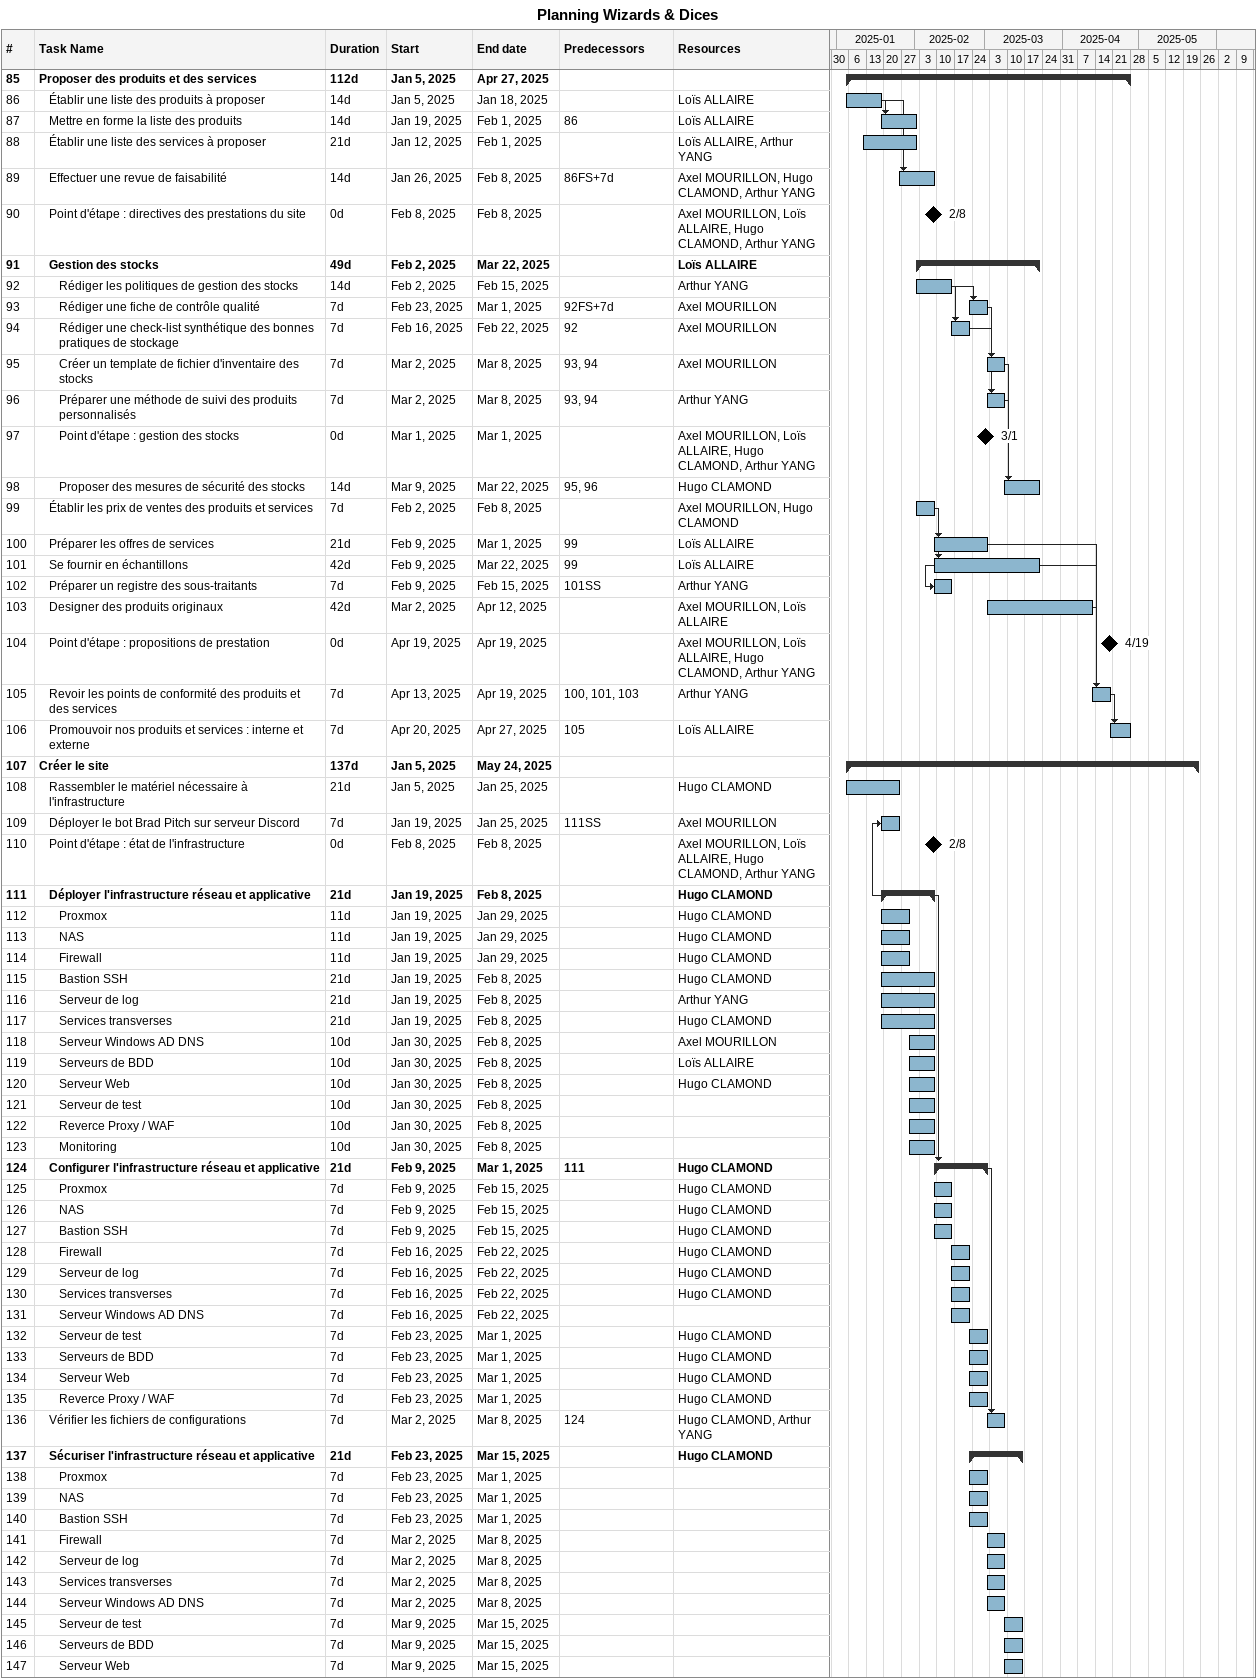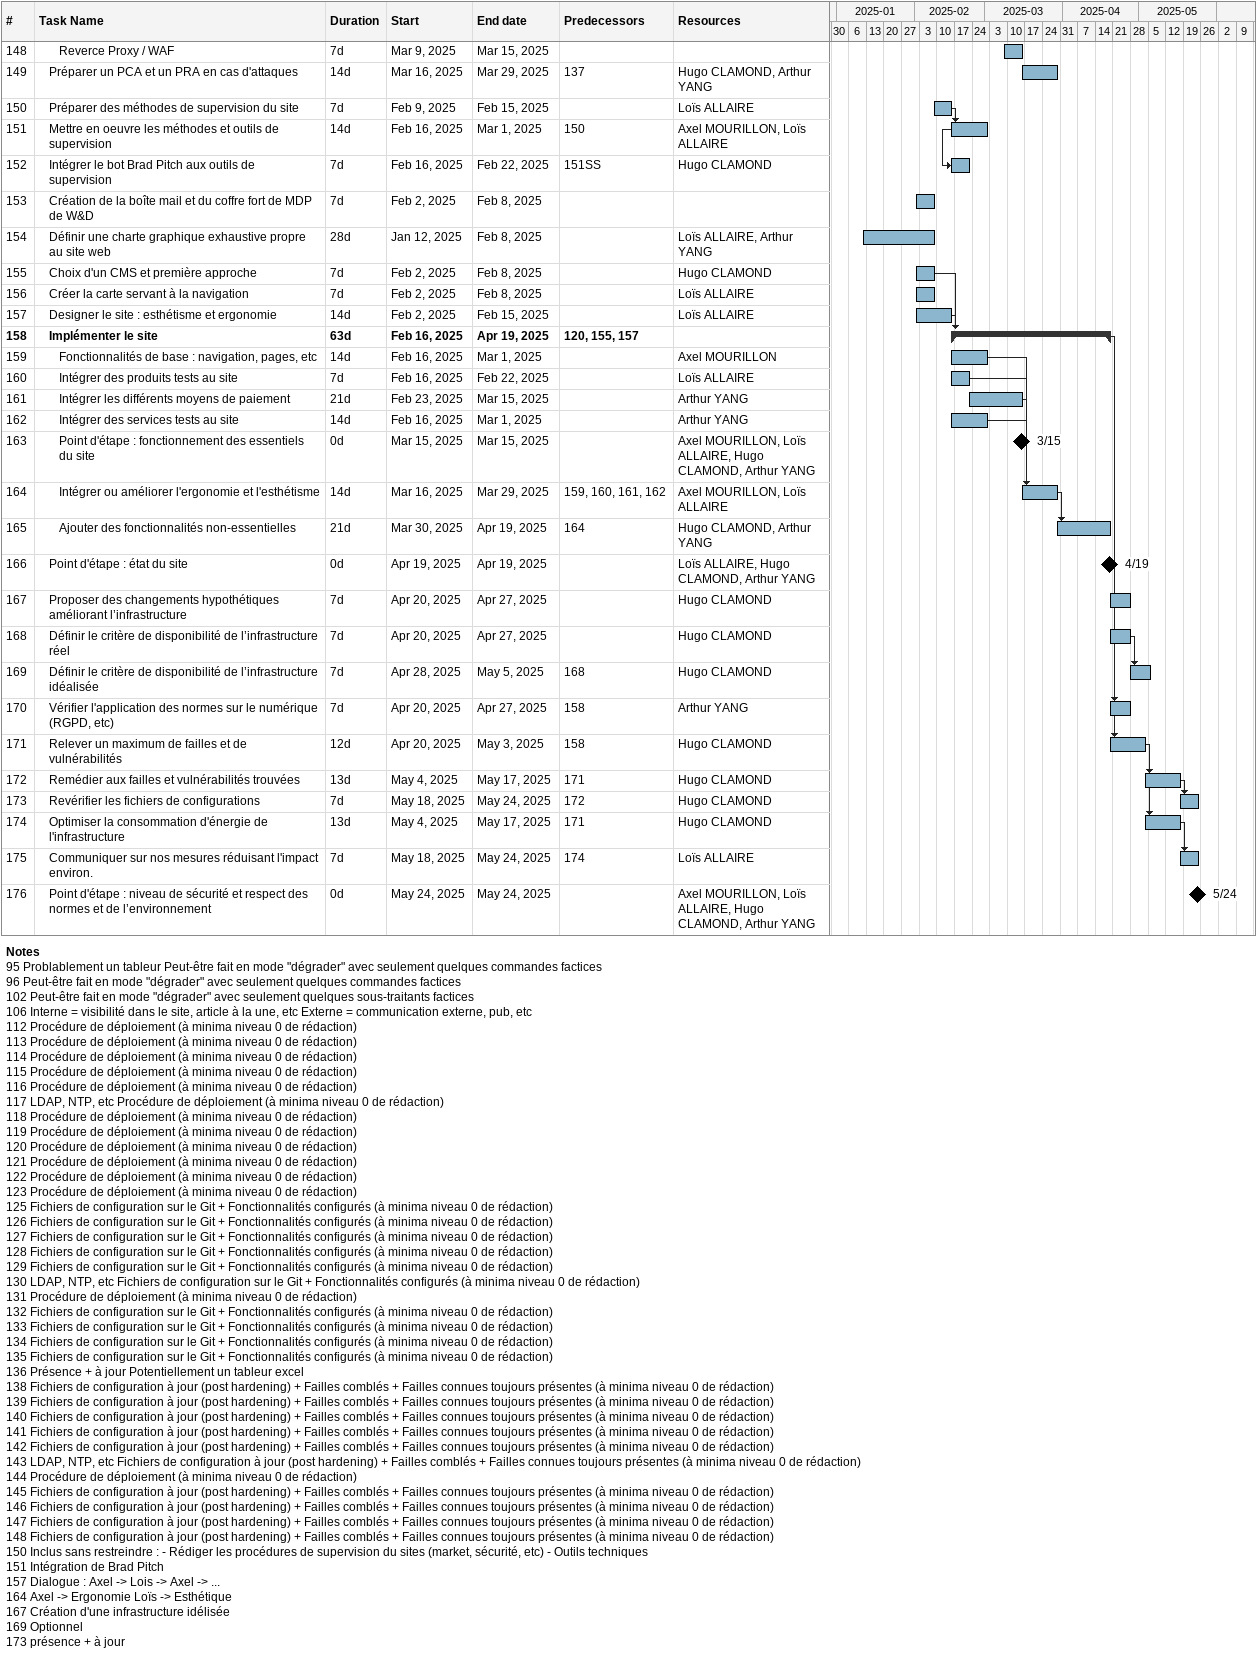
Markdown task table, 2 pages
Planning Wizards & Dices

| ID | Level | Task | Duration | Start | Finish | Predecessors | Resources |
|---|---|---|---|---|---|---|---|
| 85 | 1 | **Proposer des produits et des services** | 112d | 2025-01-05 | 2025-04-27 |  |  |
| 86 | 2 | Établir une liste des produits à proposer | 14d | 2025-01-05 | 2025-01-18 |  | Loïs ALLAIRE |
| 87 | 2 | Mettre en forme la liste des produits | 14d | 2025-01-19 | 2025-02-01 | 86 | Loïs ALLAIRE |
| 88 | 2 | Établir une liste des services à proposer | 21d | 2025-01-12 | 2025-02-01 |  | Loïs ALLAIRE, Arthur YANG |
| 89 | 2 | Effectuer une revue de faisabilité | 14d | 2025-01-26 | 2025-02-08 | 86FS+7d | Axel MOURILLON, Hugo CLAMOND, Arthur YANG |
| 90 | 2 | Point d'étape : directives des prestations du site | 0d | 2025-02-08 | 2025-02-08 |  | Axel MOURILLON, Loïs ALLAIRE, Hugo CLAMOND, Arthur YANG |
| 91 | 2 | **Gestion des stocks** | 49d | 2025-02-02 | 2025-03-22 |  | Loïs ALLAIRE |
| 92 | 3 | Rédiger les politiques de gestion des stocks | 14d | 2025-02-02 | 2025-02-15 |  | Arthur YANG |
| 93 | 3 | Rédiger une fiche de contrôle qualité | 7d | 2025-02-23 | 2025-03-01 | 92FS+7d | Axel MOURILLON |
| 94 | 3 | Rédiger une check-list synthétique des bonnes pratiques de stockage | 7d | 2025-02-16 | 2025-02-22 | 92 | Axel MOURILLON |
| 95 | 3 | Créer un template de fichier d'inventaire des stocks | 7d | 2025-03-02 | 2025-03-08 | 93, 94 | Axel MOURILLON |
| 96 | 3 | Préparer une méthode de suivi des produits personnalisés | 7d | 2025-03-02 | 2025-03-08 | 93, 94 | Arthur YANG |
| 97 | 3 | Point d'étape : gestion des stocks | 0d | 2025-03-01 | 2025-03-01 |  | Axel MOURILLON, Loïs ALLAIRE, Hugo CLAMOND, Arthur YANG |
| 98 | 3 | Proposer des mesures de sécurité des stocks | 14d | 2025-03-09 | 2025-03-22 | 95, 96 | Hugo CLAMOND |
| 99 | 2 | Établir les prix de ventes des produits et services | 7d | 2025-02-02 | 2025-02-08 |  | Axel MOURILLON, Hugo CLAMOND |
| 100 | 2 | Préparer les offres de services | 21d | 2025-02-09 | 2025-03-01 | 99 | Loïs ALLAIRE |
| 101 | 2 | Se fournir en échantillons | 42d | 2025-02-09 | 2025-03-22 | 99 | Loïs ALLAIRE |
| 102 | 2 | Préparer un registre des sous-traitants | 7d | 2025-02-09 | 2025-02-15 | 101SS | Arthur YANG |
| 103 | 2 | Designer des produits originaux | 42d | 2025-03-02 | 2025-04-12 |  | Axel MOURILLON, Loïs ALLAIRE |
| 104 | 2 | Point d'étape : propositions de prestation | 0d | 2025-04-19 | 2025-04-19 |  | Axel MOURILLON, Loïs ALLAIRE, Hugo CLAMOND, Arthur YANG |
| 105 | 2 | Revoir les points de conformité des produits et des services | 7d | 2025-04-13 | 2025-04-19 | 100, 101, 103 | Arthur YANG |
| 106 | 2 | Promouvoir nos produits et services : interne et externe | 7d | 2025-04-20 | 2025-04-27 | 105 | Loïs ALLAIRE |
| 107 | 1 | **Créer le site** | 137d | 2025-01-05 | 2025-05-24 |  |  |
| 108 | 2 | Rassembler le matériel nécessaire à l'infrastructure | 21d | 2025-01-05 | 2025-01-25 |  | Hugo CLAMOND |
| 109 | 2 | Déployer le bot Brad Pitch sur serveur Discord | 7d | 2025-01-19 | 2025-01-25 | 111SS | Axel MOURILLON |
| 110 | 2 | Point d'étape : état de l'infrastructure | 0d | 2025-02-08 | 2025-02-08 |  | Axel MOURILLON, Loïs ALLAIRE, Hugo CLAMOND, Arthur YANG |
| 111 | 2 | **Déployer l'infrastructure réseau et applicative** | 21d | 2025-01-19 | 2025-02-08 |  | Hugo CLAMOND |
| 112 | 3 | Proxmox | 11d | 2025-01-19 | 2025-01-29 |  | Hugo CLAMOND |
| 113 | 3 | NAS | 11d | 2025-01-19 | 2025-01-29 |  | Hugo CLAMOND |
| 114 | 3 | Firewall | 11d | 2025-01-19 | 2025-01-29 |  | Hugo CLAMOND |
| 115 | 3 | Bastion SSH | 21d | 2025-01-19 | 2025-02-08 |  | Hugo CLAMOND |
| 116 | 3 | Serveur de log | 21d | 2025-01-19 | 2025-02-08 |  | Arthur YANG |
| 117 | 3 | Services transverses | 21d | 2025-01-19 | 2025-02-08 |  | Hugo CLAMOND |
| 118 | 3 | Serveur Windows AD DNS | 10d | 2025-01-30 | 2025-02-08 |  | Axel MOURILLON |
| 119 | 3 | Serveurs de BDD | 10d | 2025-01-30 | 2025-02-08 |  | Loïs ALLAIRE |
| 120 | 3 | Serveur Web | 10d | 2025-01-30 | 2025-02-08 |  | Hugo CLAMOND |
| 121 | 3 | Serveur de test | 10d | 2025-01-30 | 2025-02-08 |  |  |
| 122 | 3 | Reverce Proxy / WAF | 10d | 2025-01-30 | 2025-02-08 |  |  |
| 123 | 3 | Monitoring | 10d | 2025-01-30 | 2025-02-08 |  |  |
| 124 | 2 | **Configurer l'infrastructure réseau et applicative** | 21d | 2025-02-09 | 2025-03-01 | 111 | Hugo CLAMOND |
| 125 | 3 | Proxmox | 7d | 2025-02-09 | 2025-02-15 |  | Hugo CLAMOND |
| 126 | 3 | NAS | 7d | 2025-02-09 | 2025-02-15 |  | Hugo CLAMOND |
| 127 | 3 | Bastion SSH | 7d | 2025-02-09 | 2025-02-15 |  | Hugo CLAMOND |
| 128 | 3 | Firewall | 7d | 2025-02-16 | 2025-02-22 |  | Hugo CLAMOND |
| 129 | 3 | Serveur de log | 7d | 2025-02-16 | 2025-02-22 |  | Hugo CLAMOND |
| 130 | 3 | Services transverses | 7d | 2025-02-16 | 2025-02-22 |  | Hugo CLAMOND |
| 131 | 3 | Serveur Windows AD DNS | 7d | 2025-02-16 | 2025-02-22 |  |  |
| 132 | 3 | Serveur de test | 7d | 2025-02-23 | 2025-03-01 |  | Hugo CLAMOND |
| 133 | 3 | Serveurs de BDD | 7d | 2025-02-23 | 2025-03-01 |  | Hugo CLAMOND |
| 134 | 3 | Serveur Web | 7d | 2025-02-23 | 2025-03-01 |  | Hugo CLAMOND |
| 135 | 3 | Reverce Proxy / WAF | 7d | 2025-02-23 | 2025-03-01 |  | Hugo CLAMOND |
| 136 | 2 | Vérifier les fichiers de configurations | 7d | 2025-03-02 | 2025-03-08 | 124 | Hugo CLAMOND, Arthur YANG |
| 137 | 2 | **Sécuriser l'infrastructure réseau et applicative** | 21d | 2025-02-23 | 2025-03-15 |  | Hugo CLAMOND |
| 138 | 3 | Proxmox | 7d | 2025-02-23 | 2025-03-01 |  |  |
| 139 | 3 | NAS | 7d | 2025-02-23 | 2025-03-01 |  |  |
| 140 | 3 | Bastion SSH | 7d | 2025-02-23 | 2025-03-01 |  |  |
| 141 | 3 | Firewall | 7d | 2025-03-02 | 2025-03-08 |  |  |
| 142 | 3 | Serveur de log | 7d | 2025-03-02 | 2025-03-08 |  |  |
| 143 | 3 | Services transverses | 7d | 2025-03-02 | 2025-03-08 |  |  |
| 144 | 3 | Serveur Windows AD DNS | 7d | 2025-03-02 | 2025-03-08 |  |  |
| 145 | 3 | Serveur de test | 7d | 2025-03-09 | 2025-03-15 |  |  |
| 146 | 3 | Serveurs de BDD | 7d | 2025-03-09 | 2025-03-15 |  |  |
| 147 | 3 | Serveur Web | 7d | 2025-03-09 | 2025-03-15 |  |  |
| 148 | 3 | Reverce Proxy / WAF | 7d | 2025-03-09 | 2025-03-15 |  |  |
| 149 | 2 | Préparer un PCA et un PRA en cas d'attaques | 14d | 2025-03-16 | 2025-03-29 | 137 | Hugo CLAMOND, Arthur YANG |
| 150 | 2 | Préparer des méthodes de supervision du site | 7d | 2025-02-09 | 2025-02-15 |  | Loïs ALLAIRE |
| 151 | 2 | Mettre en oeuvre les méthodes et outils de supervision | 14d | 2025-02-16 | 2025-03-01 | 150 | Axel MOURILLON, Loïs ALLAIRE |
| 152 | 2 | Intégrer le bot Brad Pitch aux outils de supervision | 7d | 2025-02-16 | 2025-02-22 | 151SS | Hugo CLAMOND |
| 153 | 2 | Création de la boîte mail et du coffre fort de MDP de W&D | 7d | 2025-02-02 | 2025-02-08 |  |  |
| 154 | 2 | Définir une charte graphique exhaustive propre au site web | 28d | 2025-01-12 | 2025-02-08 |  | Loïs ALLAIRE, Arthur YANG |
| 155 | 2 | Choix d'un CMS et première approche | 7d | 2025-02-02 | 2025-02-08 |  | Hugo CLAMOND |
| 156 | 2 | Créer la carte servant à la navigation | 7d | 2025-02-02 | 2025-02-08 |  | Loïs ALLAIRE |
| 157 | 2 | Designer le site : esthétisme et ergonomie | 14d | 2025-02-02 | 2025-02-15 |  | Loïs ALLAIRE |
| 158 | 2 | **Implémenter le site** | 63d | 2025-02-16 | 2025-04-19 | 120, 155, 157 |  |
| 159 | 3 | Fonctionnalités de base : navigation, pages, etc | 14d | 2025-02-16 | 2025-03-01 |  | Axel MOURILLON |
| 160 | 3 | Intégrer des produits tests au site | 7d | 2025-02-16 | 2025-02-22 |  | Loïs ALLAIRE |
| 161 | 3 | Intégrer les différents moyens de paiement | 21d | 2025-02-23 | 2025-03-15 |  | Arthur YANG |
| 162 | 3 | Intégrer des services tests au site | 14d | 2025-02-16 | 2025-03-01 |  | Arthur YANG |
| 163 | 3 | Point d'étape : fonctionnement des essentiels du site | 0d | 2025-03-15 | 2025-03-15 |  | Axel MOURILLON, Loïs ALLAIRE, Hugo CLAMOND, Arthur YANG |
| 164 | 3 | Intégrer ou améliorer l'ergonomie et l'esthétisme | 14d | 2025-03-16 | 2025-03-29 | 159, 160, 161, 162 | Axel MOURILLON, Loïs ALLAIRE |
| 165 | 3 | Ajouter des fonctionnalités non-essentielles | 21d | 2025-03-30 | 2025-04-19 | 164 | Hugo CLAMOND, Arthur YANG |
| 166 | 2 | Point d'étape : état du site | 0d | 2025-04-19 | 2025-04-19 |  | Loïs ALLAIRE, Hugo CLAMOND, Arthur YANG |
| 167 | 2 | Proposer des changements hypothétiques améliorant l’infrastructure | 7d | 2025-04-20 | 2025-04-27 |  | Hugo CLAMOND |
| 168 | 2 | Définir le critère de disponibilité de l’infrastructure réel | 7d | 2025-04-20 | 2025-04-27 |  | Hugo CLAMOND |
| 169 | 2 | Définir le critère de disponibilité de l’infrastructure idéalisée | 7d | 2025-04-28 | 2025-05-05 | 168 | Hugo CLAMOND |
| 170 | 2 | Vérifier l'application des normes sur le numérique (RGPD, etc) | 7d | 2025-04-20 | 2025-04-27 | 158 | Arthur YANG |
| 171 | 2 | Relever un maximum de failles et de vulnérabilités | 12d | 2025-04-20 | 2025-05-03 | 158 | Hugo CLAMOND |
| 172 | 2 | Remédier aux failles et vulnérabilités trouvées | 13d | 2025-05-04 | 2025-05-17 | 171 | Hugo CLAMOND |
| 173 | 2 | Revérifier les fichiers de configurations | 7d | 2025-05-18 | 2025-05-24 | 172 | Hugo CLAMOND |
| 174 | 2 | Optimiser la consommation d'énergie de l'infrastructure | 13d | 2025-05-04 | 2025-05-17 | 171 | Hugo CLAMOND |
| 175 | 2 | Communiquer sur nos mesures réduisant l'impact environ. | 7d | 2025-05-18 | 2025-05-24 | 174 | Loïs ALLAIRE |
| 176 | 2 | Point d'étape : niveau de sécurité et respect des normes et de l’environnement | 0d | 2025-05-24 | 2025-05-24 |  | Axel MOURILLON, Loïs ALLAIRE, Hugo CLAMOND, Arthur YANG |

Notes
- 95: Problablement un tableur Peut-être fait en mode "dégrader" avec seulement quelques commandes factices
- 96: Peut-être fait en mode "dégrader" avec seulement quelques commandes factices
- 102: Peut-être fait en mode "dégrader" avec seulement quelques sous-traitants factices
- 106: Interne = visibilité dans le site, article à la une, etc Externe = communication externe, pub, etc
- 112: Procédure de déploiement (à minima niveau 0 de rédaction)
- 113: Procédure de déploiement (à minima niveau 0 de rédaction)
- 114: Procédure de déploiement (à minima niveau 0 de rédaction)
- 115: Procédure de déploiement (à minima niveau 0 de rédaction)
- 116: Procédure de déploiement (à minima niveau 0 de rédaction)
- 117: LDAP, NTP, etc Procédure de déploiement (à minima niveau 0 de rédaction)
- 118: Procédure de déploiement (à minima niveau 0 de rédaction)
- 119: Procédure de déploiement (à minima niveau 0 de rédaction)
- 120: Procédure de déploiement (à minima niveau 0 de rédaction)
- 121: Procédure de déploiement (à minima niveau 0 de rédaction)
- 122: Procédure de déploiement (à minima niveau 0 de rédaction)
- 123: Procédure de déploiement (à minima niveau 0 de rédaction)
- 125: Fichiers de configuration sur le Git + Fonctionnalités configurés (à minima niveau 0 de rédaction)
- 126: Fichiers de configuration sur le Git + Fonctionnalités configurés (à minima niveau 0 de rédaction)
- 127: Fichiers de configuration sur le Git + Fonctionnalités configurés (à minima niveau 0 de rédaction)
- 128: Fichiers de configuration sur le Git + Fonctionnalités configurés (à minima niveau 0 de rédaction)
- 129: Fichiers de configuration sur le Git + Fonctionnalités configurés (à minima niveau 0 de rédaction)
- 130: LDAP, NTP, etc Fichiers de configuration sur le Git + Fonctionnalités configurés (à minima niveau 0 de rédaction)
- 131: Procédure de déploiement (à minima niveau 0 de rédaction)
- 132: Fichiers de configuration sur le Git + Fonctionnalités configurés (à minima niveau 0 de rédaction)
- 133: Fichiers de configuration sur le Git + Fonctionnalités configurés (à minima niveau 0 de rédaction)
- 134: Fichiers de configuration sur le Git + Fonctionnalités configurés (à minima niveau 0 de rédaction)
- 135: Fichiers de configuration sur le Git + Fonctionnalités configurés (à minima niveau 0 de rédaction)
- 136: Présence + à jour Potentiellement un tableur excel
- 138: Fichiers de configuration à jour (post hardening) + Failles comblés + Failles connues toujours présentes (à minima niveau 0 de rédaction)
- 139: Fichiers de configuration à jour (post hardening) + Failles comblés + Failles connues toujours présentes (à minima niveau 0 de rédaction)
- 140: Fichiers de configuration à jour (post hardening) + Failles comblés + Failles connues toujours présentes (à minima niveau 0 de rédaction)
- 141: Fichiers de configuration à jour (post hardening) + Failles comblés + Failles connues toujours présentes (à minima niveau 0 de rédaction)
- 142: Fichiers de configuration à jour (post hardening) + Failles comblés + Failles connues toujours présentes (à minima niveau 0 de rédaction)
- 143: LDAP, NTP, etc Fichiers de configuration à jour (post hardening) + Failles comblés + Failles connues toujours présentes (à minima niveau 0 de rédaction)
- 144: Procédure de déploiement (à minima niveau 0 de rédaction)
- 145: Fichiers de configuration à jour (post hardening) + Failles comblés + Failles connues toujours présentes (à minima niveau 0 de rédaction)
- 146: Fichiers de configuration à jour (post hardening) + Failles comblés + Failles connues toujours présentes (à minima niveau 0 de rédaction)
- 147: Fichiers de configuration à jour (post hardening) + Failles comblés + Failles connues toujours présentes (à minima niveau 0 de rédaction)
- 148: Fichiers de configuration à jour (post hardening) + Failles comblés + Failles connues toujours présentes (à minima niveau 0 de rédaction)
- 150: Inclus sans restreindre : - Rédiger les procédures de supervision du sites (market, sécurité, etc) - Outils techniques
- 151: Intégration de Brad Pitch
- 157: Dialogue : Axel -> Lois -> Axel -> ...
- 164: Axel -> Ergonomie Loïs -> Esthétique
- 167: Création d'une infrastructure idélisée
- 169: Optionnel
- 173: présence + à jour
